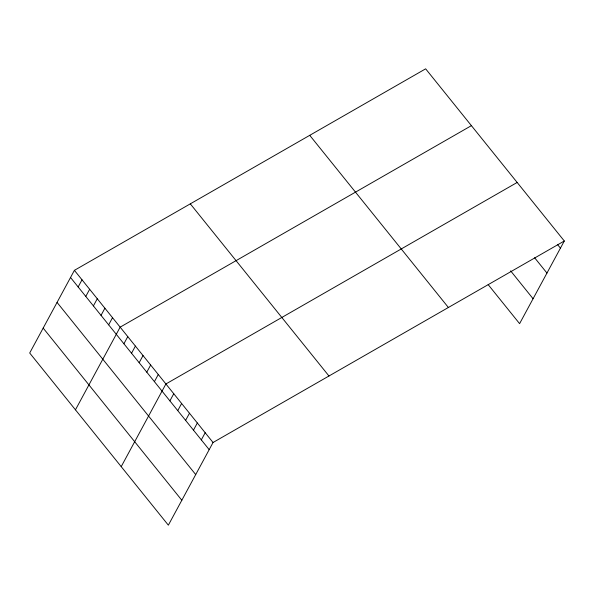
<?xml version="1.0" encoding="UTF-8"?>
<svg xmlns="http://www.w3.org/2000/svg" width="594" height="594" viewBox="0 0 594 594"><rect width="100%" height="100%" fill="white"/><g stroke="black" fill="none" stroke-linecap="round" stroke-linejoin="round"><path stroke-width="0.89" d="M74.399 270.344L29.7 353.007L168.354 525.17L213.046 442.5L564.3 240.993L425.646 68.83L74.399 270.344L213.046 442.5M78.156 286.961L82.024 279.811M85.781 296.428L89.649 289.278M93.407 305.895L97.275 298.745M101.032 315.369L104.9 308.219M108.657 324.836L112.526 317.686M75.453 409.823L120.151 327.153L471.406 125.646M123.908 343.77L127.777 336.62M131.534 353.244L135.402 346.094M139.159 362.711L143.028 355.561M146.792 372.178L150.653 365.028M154.418 381.652L158.279 374.502M121.213 466.632L165.904 383.969L517.159 182.462M169.899 400.876L173.767 393.725M177.755 410.632L181.623 403.482M185.61 420.389L189.479 413.238M193.466 430.145L197.334 422.987M201.321 439.894L205.19 432.744M564.3 240.993L519.601 323.656L488.179 284.637M557.625 244.661L560.432 248.144M534.615 257.737L546.963 273.062M510.632 270.864L533.078 298.737M309.734 135.328L448.388 307.492M190.31 203.846L328.965 376.002M70.53 277.495L209.185 449.651M57.054 302.413L195.708 474.576M43.176 328.088L181.823 500.245"/></g></svg>
